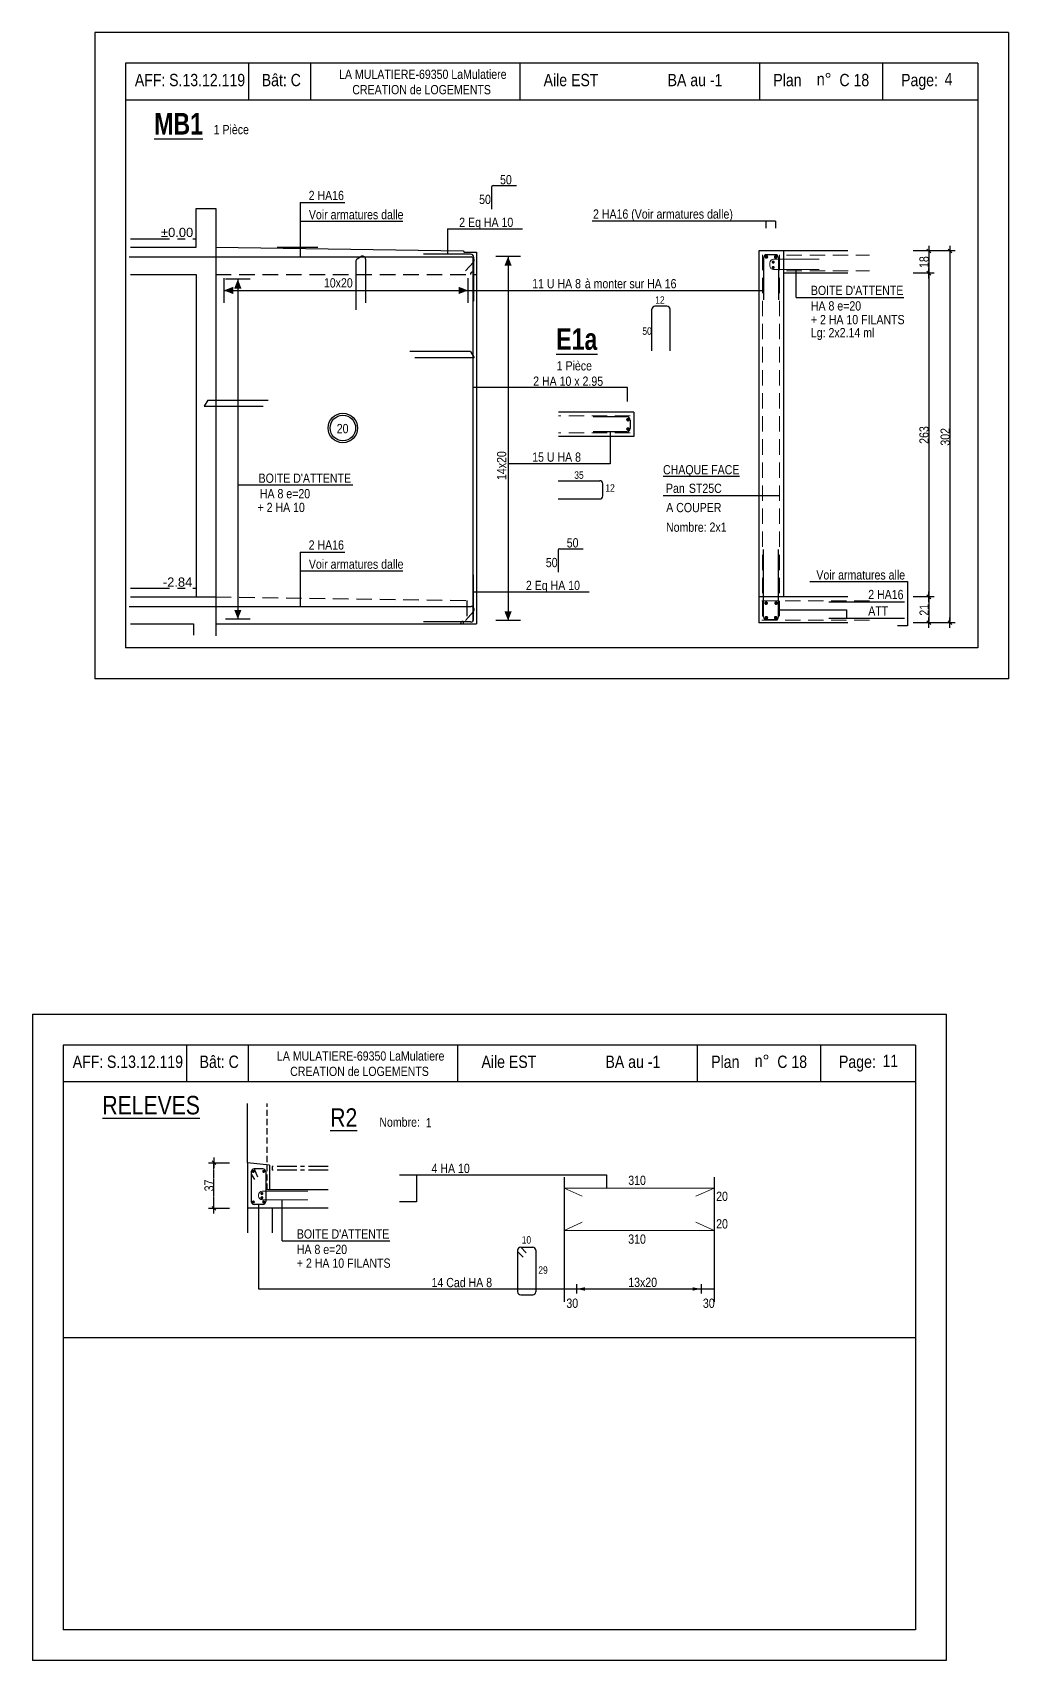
# Model space of a CAD drawing. Header units: metres. Extents: x -9927 to 45032, y -190416 to 12166.
# Drawn here: x 6003 to 7589, y -118534 to -115889 of the extents above; entities that cross this region are included whole.
import ezdxf
from ezdxf.enums import TextEntityAlignment as Align

# ---------------------------------------------------------------- set-up
doc = ezdxf.new("R2010")
doc.units = ezdxf.units.M
doc.header["$PDMODE"] = 65
for name, pattern in [('AXES', [50.8, 31.75, -6.35, 6.35, -6.35]), ('CACHE2', [0.1875, 0.125, -0.0625]), ('CACHEx2', [19.05, 12.7, -6.35])]:
    doc.linetypes.add(name, pattern=pattern)
for name, color, linetype in [('01_cote_gen', 4, 'Continuous'), ('01_fenetres', 171, 'Continuous'), ('01_linteaux', 3, 'Continuous'), ('01_murs_coup', 5, 'Continuous'), ('01_poch_murs', 251, 'Continuous'), ('01_sem', 42, 'Continuous'), ('01_texte', 230, 'Continuous'), ('01_tram_axes', 10, 'AXES'), ('AA_COTES', 2, 'Continuous')]:
    doc.layers.add(name, color=color, linetype=linetype)
doc.styles.add('ARIAL', font='arial.ttf')
doc.styles.add('impact', font='impact.ttf')
doc.styles.add('STYLE2', font='ARIALN.TTF')
doc.dimstyles.new('JB25', dxfattribs={"dimscale": 0.1, "dimtxt": 150, "dimasz": 17, "dimexe": 0.1, "dimexo": 0.1, "dimgap": 0.09, "dimtad": 1, "dimdec": 1, "dimlfac": 0.5, "dimdsep": 46, "dimtxsty": 'STYLE2', "dimblk1": 'BOND_G', "dimblk2": 'BOND_D', "dimsah": 1, "dimcen": 1.5, "dimdle": 0.01, "dimse1": 1, "dimse2": 1, "dimclrd": 4, "dimclre": 2, "dimclrt": 5, "dimadec": 0, "dimazin": 0, "dimtfac": 2.333333, "dimtdec": 1, "dimtix": 1, "dimtmove": 2, "dimatfit": 3, "dimldrblk": 'BOND_G', "dimfxl": 1, "dimtolj": 1, "dimtzin": 0, "dimarcsym": 0})

# ---------------------------------------------------------------- blocks, each defined once
blk = doc.blocks.new('BOND_G')
at = {"layer": 'AA_COTES', "color": 0}
for p, q in [((5, 0), (-5, 0)), ((1.8, 1.8), (-1.8, -1.8)), ((0, -5), (0, 15))]:
    blk.add_line(p, q, dxfattribs=at)
blk = doc.blocks.new('BOND_D')
at = {"layer": 'AA_COTES', "color": 0}
for p, q in [((5, 0), (-5, 0)), ((-1.8, -1.8), (1.8, 1.8)), ((0, 5), (0, -15))]:
    blk.add_line(p, q, dxfattribs=at)
blk = doc.blocks.new('*D974')
at = {"layer": '01_cote_gen', "color": 4, "lineweight": -2, "transparency": 16777216}
blk.add_line((7459.3, -116245.1), (7459.3, -116277.8), dxfattribs=at)
at = {"layer": 'DEFPOINTS', "color": 0, "lineweight": 0, "transparency": 16777216}
for p in [(7327.7, -116243.4), (7327.7, -116279.5), (7459.3, -116279.5)]:
    blk.add_point(p, dxfattribs=at)
at = {"layer": '01_cote_gen', "color": 4, "lineweight": -2, "transparency": 16777216, "xscale": 1.7, "yscale": 1.7, "zscale": 1.7}
for name, p, rotation in [('BOND_G', (7459.3, -116243.4), 90), ('BOND_D', (7459.3, -116279.5), 270)]:
    blk.add_blockref(name, p, dxfattribs=dict(at, rotation=rotation))
at = {"layer": '01_cote_gen', "color": 5, "lineweight": 0, "transparency": 16777216, "insert": (7451.6, -116261.5), "char_height": 15, "attachment_point": 5, "rotation": 90, "style": 'STYLE2'}
blk.add_mtext('\\A1;18', dxfattribs=at)
blk = doc.blocks.new('*D975')
at = {"layer": '01_cote_gen', "color": 4, "lineweight": -2, "transparency": 16777216}
blk.add_line((7459.3, -116281.2), (7459.3, -116803.7), dxfattribs=at)
at = {"layer": 'DEFPOINTS', "color": 0, "lineweight": 0, "transparency": 16777216}
for p in [(7433.8, -116279.5), (7222.8, -116805.4), (7459.3, -116805.4)]:
    blk.add_point(p, dxfattribs=at)
at = {"layer": '01_cote_gen', "color": 4, "lineweight": -2, "transparency": 16777216, "xscale": 1.7, "yscale": 1.7, "zscale": 1.7}
for name, p, rotation in [('BOND_G', (7459.3, -116279.5), 90), ('BOND_D', (7459.3, -116805.4), 270)]:
    blk.add_blockref(name, p, dxfattribs=dict(at, rotation=rotation))
at = {"layer": '01_cote_gen', "color": 5, "lineweight": 0, "transparency": 16777216, "insert": (7451.6, -116542.5), "char_height": 15, "attachment_point": 5, "rotation": 90, "style": 'STYLE2'}
blk.add_mtext('\\A1;263', dxfattribs=at)
blk = doc.blocks.new('*D976')
at = {"layer": '01_cote_gen', "color": 4, "lineweight": -2, "transparency": 16777216}
blk.add_line((7459.3, -116807.1), (7459.3, -116845.8), dxfattribs=at)
at = {"layer": 'DEFPOINTS', "color": 0, "lineweight": 0, "transparency": 16777216}
for p in [(7433.8, -116805.4), (7310.3, -116847.5), (7459.3, -116847.5)]:
    blk.add_point(p, dxfattribs=at)
at = {"layer": '01_cote_gen', "color": 4, "lineweight": -2, "transparency": 16777216, "xscale": 1.7, "yscale": 1.7, "zscale": 1.7}
for name, p, rotation in [('BOND_G', (7459.3, -116805.4), 90), ('BOND_D', (7459.3, -116847.5), 270)]:
    blk.add_blockref(name, p, dxfattribs=dict(at, rotation=rotation))
at = {"layer": '01_cote_gen', "color": 5, "lineweight": 0, "transparency": 16777216, "insert": (7451.7, -116826.5), "char_height": 15, "attachment_point": 5, "rotation": 90, "style": 'STYLE2'}
blk.add_mtext('\\A1;21', dxfattribs=at)
blk = doc.blocks.new('*D977')
at = {"layer": '01_cote_gen', "color": 4, "lineweight": -2, "transparency": 16777216}
blk.add_line((7493.6, -116245.1), (7493.6, -116845.8), dxfattribs=at)
at = {"layer": 'DEFPOINTS', "color": 0, "lineweight": 0, "transparency": 16777216}
for p in [(7467.8, -116243.4), (7467.8, -116847.5), (7493.6, -116847.5)]:
    blk.add_point(p, dxfattribs=at)
at = {"layer": '01_cote_gen', "color": 4, "lineweight": -2, "transparency": 16777216, "xscale": 1.7, "yscale": 1.7, "zscale": 1.7}
for name, p, rotation in [('BOND_G', (7493.6, -116243.4), 90), ('BOND_D', (7493.6, -116847.5), 270)]:
    blk.add_blockref(name, p, dxfattribs=dict(at, rotation=rotation))
at = {"layer": '01_cote_gen', "color": 5, "lineweight": 0, "transparency": 16777216, "insert": (7486, -116545.5), "char_height": 15, "attachment_point": 5, "rotation": 90, "style": 'STYLE2'}
blk.add_mtext('\\A1;302', dxfattribs=at)
blk = doc.blocks.new('*D987')
at = {"layer": '01_cote_gen', "color": 4, "linetype": 'CACHE2', "lineweight": -2, "transparency": 16777216}
blk.add_line((6297.4, -117797.3), (6297.4, -117726.7), dxfattribs=at)
at = {"layer": 'DEFPOINTS', "color": 0, "linetype": 'CACHE2', "lineweight": 0, "transparency": 16777216}
for p in [(6297.4, -117725), (6351.9, -117725), (6351.9, -117799)]:
    blk.add_point(p, dxfattribs=at)
at = {"layer": '01_cote_gen', "color": 4, "linetype": 'CACHE2', "lineweight": -2, "transparency": 16777216, "xscale": 1.7, "yscale": 1.7, "zscale": 1.7}
for name, p, rotation in [('BOND_D', (6297.4, -117725), 90), ('BOND_G', (6297.4, -117799), 270)]:
    blk.add_blockref(name, p, dxfattribs=dict(at, rotation=rotation))
at = {"layer": '01_cote_gen', "color": 5, "linetype": 'CACHE2', "lineweight": 0, "transparency": 16777216, "insert": (6289.7, -117762), "char_height": 15, "attachment_point": 5, "rotation": 90, "style": 'STYLE2'}
blk.add_mtext('\\A1;37', dxfattribs=at)

msp = doc.modelspace()

# ---------------------------------------------------------------- linework, layer by layer
at = {"layer": '01_fenetres', "ltscale": 30}
for p, q in [((6153.67, -115938.52), (6153.67, -116888.52)), ((6153.67, -115938.52), (6153.67, -116888.52)), ((6153.67, -115938.52), (6153.67, -116888.52)), ((7538.67, -115938.52), (6153.67, -115938.52)), ((6353.67, -115938.52), (6353.67, -115998.52)), ((6454.17, -115938.52), (6454.17, -115998.52)), ((6794.35, -115938.52), (6794.35, -115998.52)), ((7184.54, -115998.52), (7184.54, -115938.52)), ((7384.54, -115998.52), (7384.54, -115938.52)), ((7538.67, -115938.52), (7538.67, -116888.52)), ((7538.67, -115998.52), (6153.67, -115998.52)), ((7538.67, -116888.52), (6153.67, -116888.52)), ((6052.71, -117533.79), (6052.71, -118483.79)), ((6052.71, -117533.79), (6052.71, -118483.79)), ((6052.71, -117533.79), (6052.71, -118483.79)), ((7437.71, -117533.79), (6052.71, -117533.79)), ((6252.71, -117533.79), (6252.71, -117593.79)), ((6353.21, -117533.79), (6353.21, -117593.79)), ((6693.38, -117533.79), (6693.38, -117593.79)), ((7083.57, -117593.79), (7083.57, -117533.79)), ((7283.57, -117593.79), (7283.57, -117533.79)), ((7437.71, -117533.79), (7437.71, -118483.79)), ((7437.71, -117593.79), (6052.71, -117593.79)), ((7437.71, -118483.79), (6052.71, -118483.79))]:
    msp.add_line(p, q, dxfattribs=at)
at = {"layer": '01_linteaux'}
for p, q in [((6748.56, -116139.71), (6748.56, -116175.35)), ((6751.06, -116137.21), (6789.32, -116137.21)), ((6159.45, -116253.17), (6715.34, -116253.17)), ((6300.34, -116237.45), (6702.34, -116243.09)), ((6530.19, -116256.31), (6535.95, -116252.5)), ((6543.71, -116256.67), (6543.71, -116327.72)), ((6714.5, -116248.65), (6637.99, -116248.65)), ((6702.34, -116243.09), (6704.34, -116245.15)), ((6704.34, -116245.15), (6724.34, -116245.45)), ((6718.34, -116255.04), (6718.34, -116844.46)), ((6719.5, -116253.65), (6719.5, -116324.93)), ((6724.34, -116245.45), (6724.34, -116849.45)), ((6527.94, -116260.48), (6527.94, -116338.84)), ((6719.08, -116261.48), (6706.55, -116275.68)), ((6718.34, -116277.45), (6718.34, -116281.45)), ((6718.34, -116281.45), (6724.34, -116281.45)), ((6714.49, -116407.04), (6615.65, -116407.04)), ((6720.49, -116416.85), (6623.74, -116416.85)), ((6714.49, -116407.04), (6720.49, -116416.85)), ((6287.49, -116485.71), (6281.49, -116495.52)), ((6281.49, -116495.52), (6377.27, -116495.52)), ((6287.49, -116485.71), (6385.36, -116485.71)), ((6856.96, -116729.81), (6856.96, -116765.45)), ((6859.46, -116727.31), (6897.71, -116727.31)), ((6719.5, -116841.25), (6719.5, -116769.97)), ((6159.45, -116821.17), (6715.34, -116821.17)), ((6719.08, -116829.48), (6706.55, -116843.68)), ((6300.34, -116849.45), (6724.34, -116849.45)), ((6714.5, -116846.25), (6637.99, -116846.25)), ((6702.34, -116845.45), (6702.34, -116849.45)), ((6702.34, -116849.45), (6708.34, -116849.45)), ((6351.89, -117724.95), (6351.89, -117628.95)), ((6357.89, -117739.95), (6357.89, -117787.95)), ((6376.89, -117734.95), (6362.89, -117734.95)), ((6362.89, -117734.95), (6368.48, -117747.78)), ((6381.89, -117739.95), (6381.89, -117787.95)), ((6357.89, -117743.62), (6363.48, -117752.02)), ((6376.89, -117792.95), (6362.89, -117792.95)), ((6351.89, -117798.95), (6351.89, -117838.68)), ((6391.89, -117798.95), (6391.89, -117838.68))]:
    msp.add_line(p, q, dxfattribs=at)
at = {"layer": '01_linteaux', "linetype": 'Continuous'}
for p, q in [((7190.84, -116254.45), (7190.84, -116322.59)), ((7209.84, -116249.45), (7195.84, -116249.45)), ((7214.84, -116254.45), (7214.84, -116322.59)), ((7009.06, -116405.79), (7009.06, -116338.21)), ((7033.68, -116333.21), (7014.06, -116333.21)), ((7038.68, -116405.79), (7038.68, -116338.21)), ((6969, -116513.15), (6914, -116513.15)), ((6974, -116518.15), (6974, -116532.15)), ((6969, -116537.15), (6914, -116537.15)), ((6856.88, -116616.75), (6924.47, -116616.75)), ((6929.47, -116641.36), (6929.47, -116621.75)), ((6856.88, -116646.36), (6924.47, -116646.36)), ((7190.84, -116838.09), (7190.84, -116728.69)), ((7214.84, -116838.09), (7214.84, -116728.69)), ((7209.84, -116843.09), (7195.84, -116843.09)), ((6791.03, -117867.18), (6791.03, -117934.76)), ((6791.03, -117869.37), (6800.02, -117878.37)), ((6796.03, -117862.18), (6815.64, -117862.18)), ((6796.03, -117862.18), (6805.02, -117871.18)), ((6820.64, -117867.18), (6820.64, -117934.76)), ((6796.03, -117939.76), (6815.64, -117939.76))]:
    msp.add_line(p, q, dxfattribs=at)
at = {"layer": '01_linteaux', "linetype": 'CACHEx2', "ltscale": 2}
for p, q in [((6300.34, -116281.45), (6714.34, -116281.45)), ((6300.34, -116805.45), (6708.34, -116811.45)), ((6708.34, -116811.45), (6708.34, -116849.45))]:
    msp.add_line(p, q, dxfattribs=at)
at = {"layer": '01_linteaux', "linetype": 'CACHE2', "ltscale": 80}
msp.add_line((6383.89, -117768.95), (6383.89, -117628.95), dxfattribs=at)
at = {"layer": '01_linteaux', "linetype": 'CACHE2', "ltscale": 10}
msp.add_line((6387.89, -117768.95), (6383.89, -117768.95), dxfattribs=at)
at = {"layer": '01_linteaux', "linetype": 'Continuous', "const_width": 3, "flags": 128}
for points in [[(7193.76, -116253.08, 1), (7196.76, -116253.08, 1)], [(7208.91, -116253.08, 1), (7211.91, -116253.08, 1)], [(6970.36, -116519.08, -1), (6970.36, -116516.08, -1)], [(6970.36, -116534.24, -1), (6970.36, -116531.24, -1)], [(7193.76, -116839.45, -1), (7196.76, -116839.45, -1)], [(7208.91, -116839.45, -1), (7211.91, -116839.45, -1)]]:
    msp.add_lwpolyline(points, format="xyb", close=True, dxfattribs=at)
at = {"layer": '01_linteaux', "const_width": 2.5, "flags": 128}
for points in [[(6360.23, -117739.13, 1), (6362.73, -117739.13, 1)], [(6377.14, -117739.13, 1), (6379.64, -117739.13, 1)], [(6360.23, -117788.84, 1), (6362.73, -117788.84, 1)], [(6377.14, -117788.84, 1), (6379.64, -117788.84, 1)]]:
    msp.add_lwpolyline(points, format="xyb", close=True, dxfattribs=at)
at = {"layer": '01_linteaux'}
for centre, radius, start, end in [((6751.06, -116139.71), 2.5, 90, 180), ((6532.94, -116260.48), 5, 123.46262, 180), ((6538.71, -116256.67), 5, 0, 123.46262), ((6714.5, -116253.65), 5, 0, 90), ((6715.34, -116258.17), 5, 318.54009, 90), ((6718.34, -116281.45), 4, 90, 180), ((6859.46, -116729.81), 2.5, 90, 180), ((6714.5, -116841.25), 5, 270, 0), ((6715.34, -116826.17), 5, 318.54009, 90), ((6702.34, -116849.45), 4, 90, 180), ((6362.89, -117739.95), 5, 90, 180), ((6376.89, -117739.95), 5, 0, 90), ((6362.89, -117787.95), 5, 180, 270), ((6376.89, -117787.95), 5, 270, 0)]:
    msp.add_arc(centre, radius, start, end, dxfattribs=at)
at = {"layer": '01_linteaux', "linetype": 'Continuous'}
for centre, start, end in [((7195.84, -116254.45), 90, 180), ((7209.84, -116254.45), 0, 90), ((7014.06, -116338.21), 90, 180), ((7033.68, -116338.21), 0, 90), ((6969, -116518.15), 0, 90), ((6969, -116532.15), 270, 0), ((6924.47, -116621.75), 0, 90), ((6924.47, -116641.36), 270, 0), ((7195.84, -116838.09), 180, 270), ((7209.84, -116838.09), 270, 0), ((6796.03, -117867.18), 90, 180), ((6815.64, -117867.18), 0, 90), ((6796.03, -117934.76), 180, 270), ((6815.64, -117934.76), 270, 0)]:
    msp.add_arc(centre, 5, start, end, dxfattribs=at)
at = {"layer": '01_murs_coup'}
for p, q in [((6268.34, -116237.45), (6268.34, -116174.23)), ((6300.34, -116174.23), (6300.34, -116805.45)), ((6161.85, -116237.45), (6268.34, -116237.45)), ((7182.84, -116243.45), (7182.84, -116847.52)), ((7327.71, -116243.45), (7182.84, -116243.45)), ((7222.84, -116243.45), (7222.84, -116805.45)), ((6161.85, -116281.45), (6268.34, -116281.45)), ((6268.34, -116281.45), (6268.34, -116805.45)), ((7327.71, -116279.52), (7222.84, -116279.52)), ((6980, -116505.15), (6857.53, -116505.15)), ((6980, -116505.15), (6980, -116545.15)), ((6980, -116545.15), (6857.53, -116545.15)), ((6161.85, -116805.45), (6300.34, -116805.45)), ((6161.85, -116805.45), (6264.34, -116805.45)), ((6300.34, -116805.45), (6300.34, -116868.58)), ((7327.71, -116805.45), (7182.84, -116805.45)), ((6161.85, -116849.45), (6264.34, -116849.45)), ((6264.34, -116849.45), (6264.34, -116867.98)), ((7222.84, -116847.52), (7182.84, -116847.52)), ((7327.71, -116847.52), (7222.84, -116847.52)), ((6351.89, -117724.95), (6351.89, -117798.95)), ((6387.89, -117728.95), (6351.89, -117724.95)), ((6387.89, -117728.95), (6387.89, -117768.95)), ((6482.87, -117768.95), (6387.89, -117768.95)), ((6391.89, -117798.95), (6351.89, -117798.95)), ((6482.87, -117798.95), (6391.89, -117798.95)), ((6391.89, -117798.95), (6391.89, -117798.95))]:
    msp.add_line(p, q, dxfattribs=at)
at = {"layer": '01_poch_murs'}
msp.add_line((6268.34, -116174.23), (6300.34, -116174.23), dxfattribs=at)
at = {"layer": '01_sem', "color": 2, "linetype": 'CACHE2', "lineweight": 0, "ltscale": 200}
for p, q in [((7188.84, -116249.45), (7188.84, -116841.52)), ((7216.84, -116249.45), (7216.84, -116841.52)), ((7228.13, -116250.16), (7362.71, -116250.16)), ((7228.13, -116275.58), (7362.71, -116275.58)), ((6974, -116511.15), (6857.53, -116511.15)), ((6974, -116539.15), (6857.53, -116539.15)), ((7188.09, -116812.16), (7362.71, -116812.16)), ((7188.09, -116843.58), (7362.71, -116843.58))]:
    msp.add_line(p, q, dxfattribs=at)
at = {"layer": '01_sem', "color": 2, "lineweight": 0, "ltscale": 7}
for p, q in [((7206.87, -116256.96), (7280.87, -116256.96)), ((7200.87, -116262.96), (7200.87, -116267.51)), ((7206.87, -116273.51), (7280.87, -116273.51)), ((6866.71, -117766.26), (7110.19, -117766.26)), ((6866.71, -117766.26), (6896.04, -117779.6)), ((7110.19, -117766.26), (7080.87, -117779.6)), ((6369.92, -117777.49), (6369.92, -117779.15)), ((6375.92, -117771.49), (6449.92, -117771.49)), ((6375.92, -117785.15), (6449.92, -117785.15)), ((6866.71, -117835.19), (6896.04, -117821.85)), ((6866.71, -117835.19), (7110.19, -117835.19)), ((7110.19, -117835.19), (7080.87, -117821.85))]:
    msp.add_line(p, q, dxfattribs=at)
at = {"layer": '01_sem', "color": 2, "lineweight": 0, "ltscale": 7, "flags": 128}
for points, const_width in [([(7205.14, -116261.56, 1), (7207.64, -116261.56, 1)], 2.5), ([(7205.07, -116270.17, 1), (7207.57, -116270.17, 1)], 2.5), ([(7193.34, -116815.65, 1), (7196.34, -116815.65, 1)], 3), ([(7209.62, -116815.65, 1), (7212.62, -116815.65, 1)], 3), ([(6374.11, -117781.8, 1), (6376.61, -117781.8, 1)], 2.5), ([(6374.19, -117775.08, 1), (6376.69, -117775.08, 1)], 2.5)]:
    msp.add_lwpolyline(points, format="xyb", close=True, dxfattribs=dict(at, const_width=const_width))
at = {"layer": '01_sem', "color": 2, "lineweight": 0, "ltscale": 7}
for centre, start, end in [((7206.87, -116262.96), 90, 180), ((7206.87, -116267.51), 180, 270), ((6375.92, -117777.49), 90, 180), ((6375.92, -117779.15), 180, 270)]:
    msp.add_arc(centre, 6, start, end, dxfattribs=at)
at = {"layer": '01_texte', "ltscale": 30}
for p, q in [((6103.67, -115888.52), (6103.67, -116938.52)), ((7588.67, -115888.52), (6103.67, -115888.52)), ((7588.67, -115888.52), (7588.67, -116938.52)), ((6795.68, -116252.44), (6755.36, -116252.44)), ((6775.52, -116252.44), (6775.52, -116844.02)), ((6313.69, -116287.4), (6313.69, -116327.71)), ((6313.69, -116307.55), (7190.84, -116307.55)), ((6356.5, -116289.39), (6316.18, -116289.39)), ((6336.34, -116289.39), (6336.34, -116841.61)), ((6710.32, -116287.4), (6710.32, -116327.71)), ((6356.5, -116841.61), (6316.18, -116841.61)), ((6795.68, -116844.02), (6755.36, -116844.02)), ((7588.67, -116938.52), (6103.67, -116938.52)), ((6002.71, -117483.79), (6002.71, -118533.79)), ((6002.71, -117483.79), (7487.71, -117483.79)), ((7487.71, -117483.79), (7487.71, -118533.79)), ((6599.31, -117744.66), (6935.72, -117744.66)), ((6626.57, -117744.66), (6626.57, -117788.72)), ((6866.71, -117748.31), (6866.71, -117951.3)), ((6935.72, -117744.66), (6935.72, -117766.26)), ((7110.19, -117748.31), (7110.19, -117951.3)), ((6369.89, -117792.95), (6369.89, -117930.16)), ((6626.57, -117788.72), (6598.84, -117788.72)), ((6886.43, -117922.09), (6886.43, -117937.73)), ((7089.1, -117922.09), (7089.1, -117937.73)), ((6369.89, -117930.16), (7110.19, -117930.16)), ((6052.71, -118008.79), (7437.71, -118008.79)), ((7487.71, -118533.79), (6002.71, -118533.79))]:
    msp.add_line(p, q, dxfattribs=at)
at = {"layer": '01_texte'}
for p, q in [((6437.39, -116164.83), (6510.36, -116164.83)), ((6437.39, -116164.83), (6437.39, -116253.17)), ((6437.39, -116194.98), (6604.39, -116194.98)), ((7209.97, -116195.01), (6912.03, -116195.01)), ((7194.25, -116195.01), (7194.25, -116206.36)), ((7209.97, -116195.01), (7209.97, -116206.36)), ((6677.31, -116207.28), (6798.85, -116207.28)), ((6677.31, -116207.28), (6677.31, -116248.65)), ((6400.41, -116237.45), (6466.18, -116237.45)), ((7243.87, -116318.9), (7243.87, -116273.51)), ((7243.87, -116318.9), (7418.66, -116318.9)), ((6969.76, -116465.47), (6718.34, -116465.47)), ((6969.76, -116488.06), (6969.76, -116465.47)), ((6941.5, -116537.15), (6941.5, -116589.41)), ((6941.5, -116589.41), (6775.52, -116589.41)), ((6523.16, -116624.04), (6336.34, -116624.04)), ((7027.49, -116640.7), (7216.84, -116640.7)), ((6437.39, -116732.83), (6510.36, -116732.83)), ((6437.39, -116732.83), (6437.39, -116821.17)), ((6437.39, -116762.98), (6604.39, -116762.98)), ((7266.07, -116780.46), (7424.38, -116780.46)), ((7407.71, -116780.46), (7424.38, -116780.46)), ((7424.38, -116780.46), (7424.38, -116852.35)), ((6719.5, -116797.38), (6907.25, -116797.38)), ((7296.59, -116813.31), (7419.76, -116813.31)), ((7214.84, -116826.64), (7325.3, -116826.64)), ((7296.59, -116839.97), (7419.76, -116839.97)), ((7325.3, -116826.64), (7325.3, -116839.97)), ((7424.38, -116852.35), (7408.19, -116852.35)), ((6408.49, -117852.11), (6408.49, -117785.15)), ((6408.49, -117852.11), (6583.27, -117852.11))]:
    msp.add_line(p, q, dxfattribs=at)
for radius in [23.94, 20.77]:
    msp.add_circle((6507.01, -116531.14), radius, dxfattribs=at)
at = {"layer": '01_texte', "ltscale": 30}
for points in [[(6775.52, -116252.44), (6769.62, -116267.51), (6775.52, -116267.51)], [(6775.52, -116252.44), (6781.42, -116267.51), (6775.52, -116267.51)], [(6313.69, -116307.55), (6328.76, -116301.65), (6328.76, -116307.55)], [(6313.69, -116307.55), (6328.76, -116313.46), (6328.76, -116307.55)], [(6336.34, -116289.39), (6330.44, -116304.46), (6336.34, -116304.46)], [(6336.34, -116289.39), (6342.24, -116304.46), (6336.34, -116304.46)], [(6710.32, -116307.55), (6695.25, -116301.65), (6695.25, -116307.55)], [(6710.32, -116307.55), (6695.25, -116313.46), (6695.25, -116307.55)], [(6336.34, -116841.73), (6330.44, -116826.66), (6336.34, -116826.66)], [(6336.34, -116841.73), (6342.24, -116826.66), (6336.34, -116826.66)], [(6775.52, -116844.14), (6769.62, -116829.07), (6775.52, -116829.07)], [(6775.52, -116844.14), (6781.42, -116829.07), (6775.52, -116829.07)], [(6886.43, -117930.16), (6900.25, -117927.4), (6900.25, -117930.16)], [(6886.43, -117930.16), (6900.25, -117932.91), (6900.25, -117930.16)], [(7089.1, -117930.16), (7075.28, -117927.4), (7075.28, -117930.16)], [(7089.1, -117930.16), (7075.28, -117932.91), (7075.28, -117930.16)]]:
    msp.add_solid(points, dxfattribs=at)
at = {"layer": '01_tram_axes', "ltscale": 2}
for p, q in [((6161.85, -116223.45), (6268.34, -116223.45)), ((6161.85, -116791.45), (6268.34, -116791.45)), ((6161.85, -116791.45), (6264.34, -116791.45)), ((6391.89, -117730.95), (6391.89, -117736.95))]:
    msp.add_line(p, q, dxfattribs=at)
at = {"layer": '01_tram_axes'}
for p, q in [((6482.87, -117730.95), (6391.89, -117730.95)), ((6482.87, -117736.95), (6391.89, -117736.95))]:
    msp.add_line(p, q, dxfattribs=at)

# ---------------------------------------------------------------- texts
at = {"layer": '01_texte'}
for s, height, style, p in [('AFF:', 20, 'STYLE2', (6168.97, -115975.67)), ('S.13.12.119', 20, 'STYLE2', (6224.63, -115975.67)), ('Bât: C', 20, 'STYLE2', (6375.13, -115975.67)), ('LA MULATIERE-69350 LaMulatiere', 15, 'STYLE2', (6500.87, -115963.8)), ('Aile EST', 20, 'STYLE2', (6833.26, -115975.67)), ('BA au -1', 20, 'STYLE2', (7034.73, -115975.67)), ('Plan', 20, 'STYLE2', (7206.59, -115975.67)), ('n%%D', 20, 'STYLE2', (7277.27, -115974.22)), (' C 18', 20, 'STYLE2', (7307.61, -115975.67)), ('Page:', 20, 'STYLE2', (7414.25, -115975.67)), ('4', 20, 'STYLE2', (7484.94, -115974.22)), ('CREATION de LOGEMENTS', 15, 'STYLE2', (6522.35, -115988.8)), ('%%UMB1', 35, 'impact', (6200.43, -116054.26)), ('1 Pièce', 15, 'STYLE2', (6297.01, -116053.65)), ('50', 15, 'STYLE2', (6762.45, -116135.12)), ('2 HA16', 15, 'STYLE2', (6451.42, -116160.71)), ('50', 15, 'STYLE2', (6728.45, -116167.12)), ('Voir armatures dalle', 15, 'STYLE2', (6451.78, -116191.81)), ('2 HA16 (Voir armatures dalle)', 15, 'STYLE2', (6913.57, -116190.89)), ('%%P0.00', 15, 'ARIAL', (6211.51, -116220.77)), ('2 Eq HA 10', 15, 'STYLE2', (6696.06, -116204.32)), ('10x20', 15, 'STYLE2', (6476.2, -116302.79)), ('11 U HA 8', 15, 'STYLE2', (6814.68, -116304.04)), ('à monter sur HA 16', 15, 'STYLE2', (6900.15, -116304.04)), ("BOITE D'ATTENTE", 15, 'STYLE2', (7267.59, -116315.03)), ('12', 12, 'STYLE2', (7014.65, -116329.06)), ('HA 8 e=20', 15, 'STYLE2', (7267.59, -116340.18)), ('+ 2 HA 10 FILANTS', 15, 'STYLE2', (7267.59, -116362.48)), ('%%UE1a', 35, 'impact', (6853.77, -116404.08)), ('Lg: 2x2.14 ml', 15, 'STYLE2', (7267.59, -116383.62)), ('1 Pièce', 15, 'STYLE2', (6854.5, -116437.53)), ('2 HA 10 x 2.95', 15, 'STYLE2', (6816.29, -116462.52)), ('20', 15, 'STYLE2', (6497.07, -116539.53)), ('15 U HA 8', 15, 'STYLE2', (6814.68, -116585.9)), ('%%UCHAQUE FACE', 15, 'STYLE2', (7027.31, -116606.37)), ("BOITE D'ATTENTE", 15, 'STYLE2', (6370.04, -116620.17)), ('HA 8 e=20', 15, 'STYLE2', (6372.14, -116645.32)), ('12', 12, 'STYLE2', (6933.61, -116634.55)), (' Pan ', 15, 'STYLE2', (7027.31, -116636.59)), ('ST25C', 15, 'STYLE2', (7069.33, -116636.59)), ('+ 2 HA 10 ', 15, 'STYLE2', (6368.32, -116667.62)), ('A COUPER', 15, 'STYLE2', (7032.51, -116667.86)), ('Nombre: 2x1', 15, 'STYLE2', (7032.24, -116699.78)), ('2 HA16', 15, 'STYLE2', (6451.42, -116728.71)), ('50', 15, 'STYLE2', (6870.85, -116725.22)), ('Voir armatures dalle', 15, 'STYLE2', (6451.78, -116759.81)), ('50', 15, 'STYLE2', (6836.85, -116757.22)), ('Voir armatures alle', 15, 'STYLE2', (7276.51, -116777.3)), ('-2.84', 15, 'ARIAL', (6214.5, -116789.02)), ('2 Eq HA 10', 15, 'STYLE2', (6804.45, -116794.42)), ('2 HA16', 15, 'STYLE2', (7360.82, -116809.19)), ('ATT', 15, 'STYLE2', (7360.82, -116835.85)), ('AFF:', 20, 'STYLE2', (6068, -117570.94)), ('S.13.12.119', 20, 'STYLE2', (6123.67, -117570.94)), ('Bât: C', 20, 'STYLE2', (6274.17, -117570.94)), ('LA MULATIERE-69350 LaMulatiere', 15, 'STYLE2', (6399.9, -117559.07)), ('Aile EST', 20, 'STYLE2', (6732.29, -117570.94)), ('BA au -1', 20, 'STYLE2', (6933.76, -117570.94)), ('Plan', 20, 'STYLE2', (7105.62, -117570.94)), ('n%%D', 20, 'STYLE2', (7176.3, -117569.5)), (' C 18', 20, 'STYLE2', (7206.65, -117570.94)), ('Page:', 20, 'STYLE2', (7313.29, -117570.94)), ('11', 20, 'STYLE2', (7383.97, -117569.5)), ('CREATION de LOGEMENTS', 15, 'STYLE2', (6421.39, -117584.07)), ('%%UR2', 30, 'STYLE2', (6486.49, -117666.59)), ('Nombre:', 15, 'STYLE2', (6566.31, -117666.59)), ('1', 15, 'STYLE2', (6641.72, -117667.6)), ('4 HA 10', 15, 'STYLE2', (6651.15, -117741.7)), ('310', 15, 'STYLE2', (6970.81, -117761.12)), ('20', 15, 'STYLE2', (7113.66, -117787.07)), ('20', 15, 'STYLE2', (7113.66, -117831.86)), ("BOITE D'ATTENTE", 15, 'STYLE2', (6432.2, -117848.24)), ('10', 12, 'STYLE2', (6797.66, -117856.43)), ('310', 15, 'STYLE2', (6970.81, -117856.64)), ('HA 8 e=20', 15, 'STYLE2', (6432.2, -117873.39)), ('+ 2 HA 10 FILANTS', 15, 'STYLE2', (6432.2, -117895.69)), ('29', 12, 'STYLE2', (6824.66, -117905.4)), ('14 Cad HA 8', 15, 'STYLE2', (6651.15, -117927.2)), ('13x20', 15, 'STYLE2', (6970.81, -117926.86)), ('30', 15, 'STYLE2', (6870.25, -117960.81)), ('30', 15, 'STYLE2', (7092.11, -117960.81))]:
    msp.add_text(s, height=height, dxfattribs=dict(at, style=style)).set_placement(p)
at = {"layer": '01_texte', "ltscale": 30, "style": 'STYLE2'}
for s, p in [('50', (6993.73, -116379.61)), ('35', (6883.06, -116613.62))]:
    msp.add_text(s, height=12, dxfattribs=at).set_placement(p)
at = {"layer": '01_texte', "style": 'STYLE2'}
msp.add_text('14x20', height=15, rotation=90, dxfattribs=at).set_placement((6772.46, -116615.61))
msp.add_text('%%URELEVES', height=30, dxfattribs=at).set_placement((6195.43, -117631.41), align=Align.MIDDLE)

# ---------------------------------------------------------------- dimensions: what is measured, and where the dimension line sits
at = {"layer": '01_cote_gen', "lineweight": 0}
for base, p1, p2, picture, middle in [((7459.28, -116279.52), (7327.71, -116243.45), (7327.71, -116279.52), '*D974', (7451.61, -116261.48)), ((7493.65, -116847.52), (7467.78, -116243.45), (7467.78, -116847.52), '*D977', (7485.98, -116545.48)), ((7459.28, -116805.45), (7433.78, -116279.52), (7222.84, -116805.45), '*D975', (7451.61, -116542.48)), ((7459.28, -116847.52), (7433.78, -116805.45), (7310.35, -116847.52), '*D976', (7451.74, -116826.48))]:
    dim = msp.add_linear_dim(base=base, p1=p1, p2=p2, angle=90, dimstyle='JB25', dxfattribs=at)
    dim.commit()
    dim.dimension.update_dxf_attribs({"geometry": picture, "text_midpoint": middle})
at = {"layer": '01_cote_gen', "linetype": 'CACHE2', "lineweight": 0}
dim = msp.add_linear_dim(base=(6297.35, -117724.95), p1=(6351.89, -117798.95), p2=(6351.89, -117724.95), angle=90, dimstyle='JB25', dxfattribs=at)
dim.commit()
dim.dimension.update_dxf_attribs({"geometry": '*D987', "text_midpoint": (6289.68, -117761.95)})

doc.saveas('drawing.dxf')
